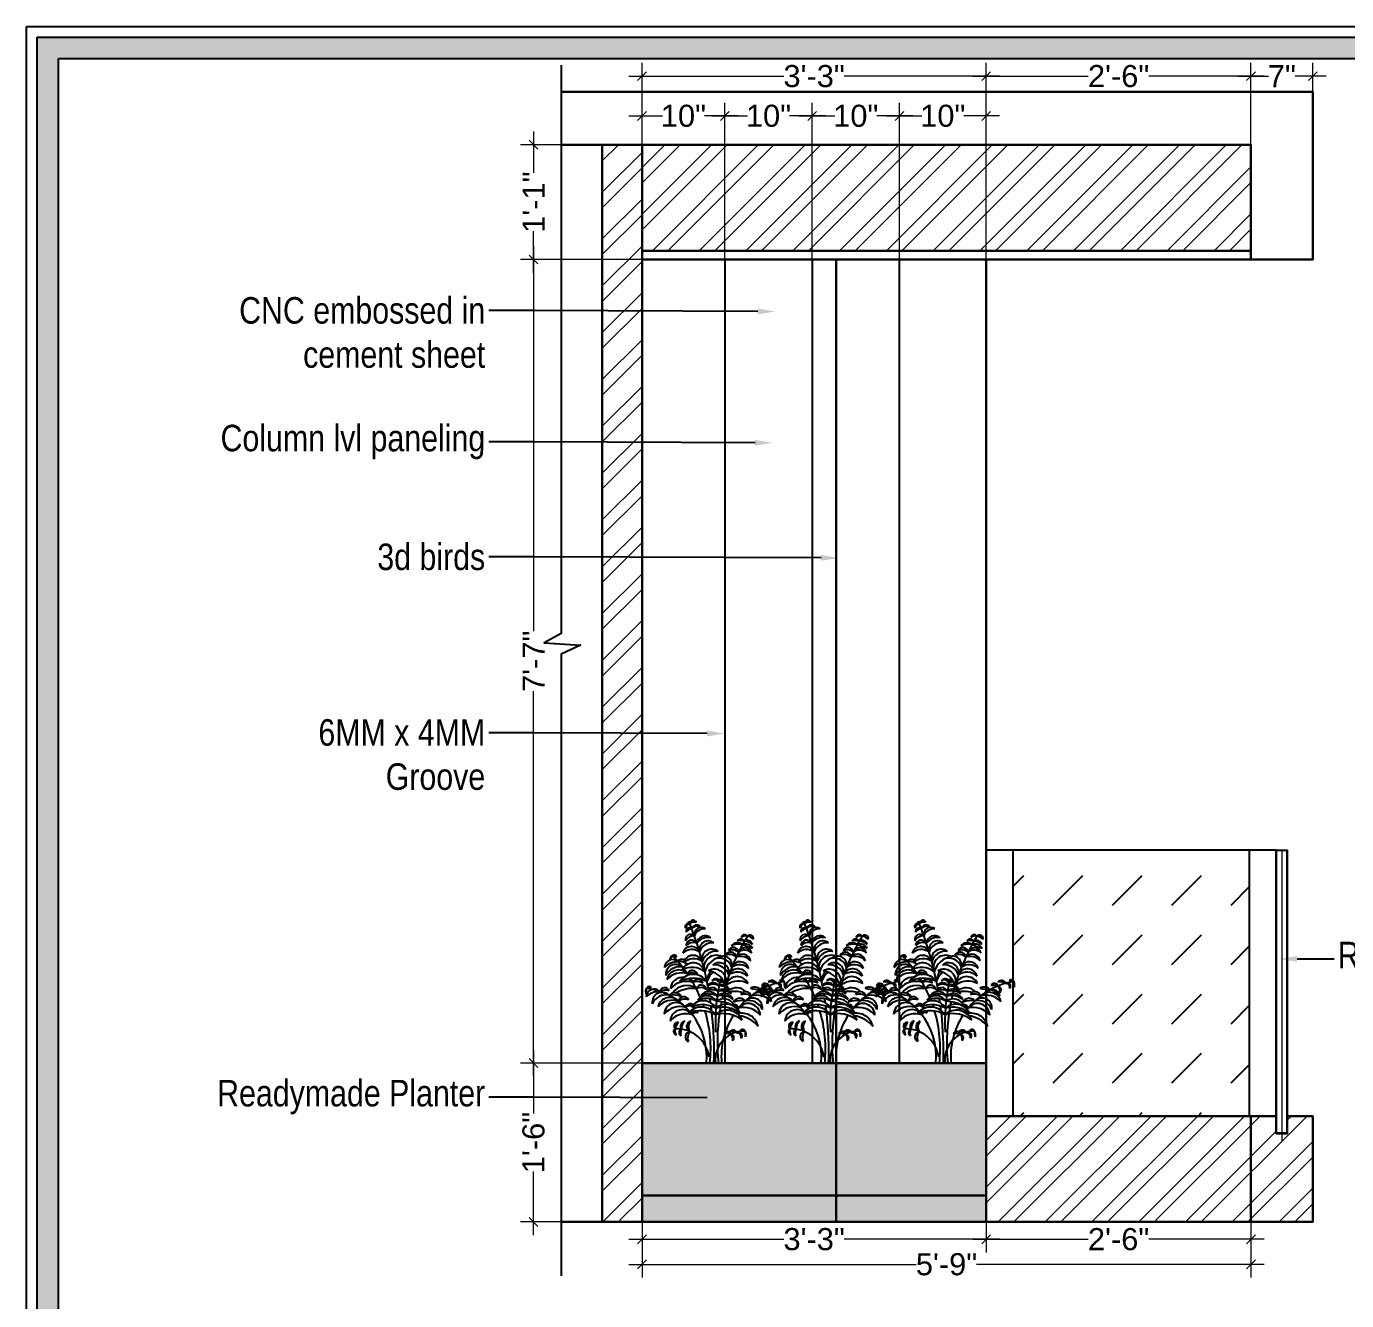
# Model space of a CAD drawing. Header units: millimetres. Extents: x 143362 to 145167, y -178521 to -176194.
# Drawn here: x 143422.7 to 143572.3, y -178404.4 to -178260.1 of the extents above; entities that cross this region are included whole.
import ezdxf
from ezdxf import colors
from ezdxf.entities.mleader import LeaderData, LeaderLine
from ezdxf.math import Vec2, Vec3

# ---------------------------------------------------------------- set-up
doc = ezdxf.new("R2010")
doc.units = ezdxf.units.MM
doc.header["$MEASUREMENT"] = 0
doc.header["$PDMODE"] = 2
for name, pattern in [('DASHDOT2', [12.7, 6.35, -3.175, 0, -3.175]), ('GOST2.303 4', [7, 5, -2, 0]), ('GOST2.303 5', [24, 20, -1.5, 1, -1.5])]:
    doc.linetypes.add(name, pattern=pattern)
doc.layers.get('Defpoints').update_dxf_attribs({"color": 220})
doc.layers.add('AR HATCH-7', color=7, linetype='Continuous')
doc.layers.add('CAY', color=94, linetype='Continuous')
for name, color, linetype, lineweight in [('axis', 40, 'DASHDOT2', 9), ('COLUMN', 1, 'Continuous', 30), ('FURNITURE', 32, 'Continuous', 9), ('FURNITURE-1', 252, 'Continuous', 13), ('GF FALSE CEILING', 6, 'Continuous', 35), ('line 1', 251, 'Continuous', 13), ('NAME PLATE', 7, 'Continuous', 25), ('railing', 250, 'Continuous', 20), ('SECTION ( SLAB PLine )', 104, 'Continuous', 30), ('Text', 7, 'Continuous', 15), ('wall', 7, 'Continuous', 30)]:
    doc.layers.add(name, color=color, linetype=linetype, lineweight=lineweight)
doc.styles.add('Aerial', font='arial.ttf')
doc.styles.add('style4', font='ARIALN.TTF')
doc.dimstyles.new('Cn_BT_9 ( BOLD )', dxfattribs={"dimtxt": 2.5, "dimasz": 1, "dimexe": 1.5, "dimexo": 0, "dimgap": 0.09, "dimtad": 0, "dimdec": 0, "dimzin": 3, "dimdsep": 46, "dimlunit": 4, "dimtxsty": 'Aerial', "dimblk": 'OBLIQUE', "dimcen": 0.09, "dimdle": 1.5, "dimclrd": 1, "dimclre": 1, "dimclrt": 5, "dimadec": 0, "dimazin": 0, "dimtfac": 0.75, "dimtdec": 0, "dimtofl": 0, "dimtmove": 0, "dimatfit": 3, "dimldrblk": 'OBLIQUE', "dimfxl": 0, "dimtolj": 1, "dimtzin": 0, "dimlwd": 15, "dimlwe": 15, "dimarcsym": 0})

# ---------------------------------------------------------------- blocks, each defined once
blk = doc.blocks.new('_Oblique')
at = {"layer": 'wall', "color": 0, "lineweight": -2}
blk.add_line((-0.5, -0.5), (0.5, 0.5), dxfattribs=at)
blk = doc.blocks.new('*D62')
at = {"layer": 'Defpoints', "color": 0, "ltscale": 10, "transparency": 16777216}
for p in [(143492.42, -178395.49), (143531.42, -178395.49), (143531.42, -178397.45)]:
    blk.add_point(p, dxfattribs=at)
at = {"layer": 'FURNITURE', "color": 1, "lineweight": 15, "ltscale": 10, "transparency": 16777216}
for p, q in [((143492.42, -178395.49), (143492.42, -178398.95)), ((143531.42, -178395.49), (143531.42, -178398.95)), ((143490.92, -178397.45), (143508.5, -178397.45)), ((143532.92, -178397.45), (143515.33, -178397.45))]:
    blk.add_line(p, q, dxfattribs=at)
at = {"layer": 'FURNITURE', "color": 1, "lineweight": 15, "ltscale": 10, "transparency": 16777216, "rotation": 180}
blk.add_blockref('_Oblique', (143492.42, -178397.45), dxfattribs=at)
at = {"layer": 'FURNITURE', "color": 1, "lineweight": 15, "ltscale": 10, "transparency": 16777216}
blk.add_blockref('_Oblique', (143531.42, -178397.45), dxfattribs=at)
at = {"layer": 'FURNITURE', "color": 5, "lineweight": 30, "ltscale": 10, "transparency": 16777216, "insert": (143511.92, -178397.45), "char_height": 2.5, "attachment_point": 5, "style": 'Aerial'}
blk.add_mtext('\\A1;3\'-3"', dxfattribs=at)
blk = doc.blocks.new('*D63')
at = {"layer": 'Defpoints', "color": 0, "ltscale": 10, "transparency": 16777216}
for p in [(143531.42, -178395.49), (143561.42, -178395.49), (143561.42, -178397.45)]:
    blk.add_point(p, dxfattribs=at)
at = {"layer": 'FURNITURE', "color": 1, "lineweight": 15, "ltscale": 10, "transparency": 16777216}
for p, q in [((143531.42, -178395.49), (143531.42, -178398.95)), ((143561.42, -178395.49), (143561.42, -178398.95)), ((143529.92, -178397.45), (143542.98, -178397.45)), ((143562.92, -178397.45), (143549.85, -178397.45))]:
    blk.add_line(p, q, dxfattribs=at)
at = {"layer": 'FURNITURE', "color": 1, "lineweight": 15, "ltscale": 10, "transparency": 16777216, "rotation": 180}
blk.add_blockref('_Oblique', (143531.42, -178397.45), dxfattribs=at)
at = {"layer": 'FURNITURE', "color": 1, "lineweight": 15, "ltscale": 10, "transparency": 16777216}
blk.add_blockref('_Oblique', (143561.42, -178397.45), dxfattribs=at)
at = {"layer": 'FURNITURE', "color": 5, "lineweight": 30, "ltscale": 10, "transparency": 16777216, "insert": (143546.42, -178397.45), "char_height": 2.5, "attachment_point": 5, "style": 'Aerial'}
blk.add_mtext('\\A1;2\'-6"', dxfattribs=at)
blk = doc.blocks.new('*D64')
at = {"layer": 'Defpoints', "color": 0, "ltscale": 10, "transparency": 16777216}
for p in [(143501.81, -178270.23), (143492.42, -178286.49), (143501.81, -178286.49)]:
    blk.add_point(p, dxfattribs=at)
at = {"layer": 'FURNITURE', "color": 1, "lineweight": 15, "ltscale": 10, "transparency": 16777216}
for p, q in [((143492.42, -178286.49), (143492.42, -178268.73)), ((143501.81, -178286.49), (143501.81, -178268.73)), ((143490.92, -178270.23), (143494.73, -178270.23)), ((143503.31, -178270.23), (143499.49, -178270.23))]:
    blk.add_line(p, q, dxfattribs=at)
at = {"layer": 'FURNITURE', "color": 1, "lineweight": 15, "ltscale": 10, "transparency": 16777216, "rotation": 180}
blk.add_blockref('_Oblique', (143492.42, -178270.23), dxfattribs=at)
at = {"layer": 'FURNITURE', "color": 1, "lineweight": 15, "ltscale": 10, "transparency": 16777216}
blk.add_blockref('_Oblique', (143501.81, -178270.23), dxfattribs=at)
at = {"layer": 'FURNITURE', "color": 5, "lineweight": 30, "ltscale": 10, "transparency": 16777216, "insert": (143497.11, -178270.23), "char_height": 2.5, "attachment_point": 5, "style": 'Aerial'}
blk.add_mtext('\\A1;10"', dxfattribs=at)
blk = doc.blocks.new('*D65')
at = {"layer": 'Defpoints', "color": 0, "ltscale": 10, "transparency": 16777216}
for p in [(143511.69, -178270.23), (143501.81, -178286.49), (143511.69, -178286.49)]:
    blk.add_point(p, dxfattribs=at)
at = {"layer": 'FURNITURE', "color": 1, "lineweight": 15, "ltscale": 10, "transparency": 16777216}
for p, q in [((143501.81, -178286.49), (143501.81, -178268.73)), ((143511.69, -178286.49), (143511.69, -178268.73)), ((143500.31, -178270.23), (143504.37, -178270.23)), ((143513.19, -178270.23), (143509.13, -178270.23))]:
    blk.add_line(p, q, dxfattribs=at)
at = {"layer": 'FURNITURE', "color": 1, "lineweight": 15, "ltscale": 10, "transparency": 16777216, "rotation": 180}
blk.add_blockref('_Oblique', (143501.81, -178270.23), dxfattribs=at)
at = {"layer": 'FURNITURE', "color": 1, "lineweight": 15, "ltscale": 10, "transparency": 16777216}
blk.add_blockref('_Oblique', (143511.69, -178270.23), dxfattribs=at)
at = {"layer": 'FURNITURE', "color": 5, "lineweight": 30, "ltscale": 10, "transparency": 16777216, "insert": (143506.75, -178270.23), "char_height": 2.5, "attachment_point": 5, "style": 'Aerial'}
blk.add_mtext('\\A1;10"', dxfattribs=at)
blk = doc.blocks.new('*D66')
at = {"layer": 'Defpoints', "color": 0, "ltscale": 10, "transparency": 16777216}
for p in [(143521.59, -178270.23), (143511.69, -178286.49), (143521.59, -178286.49)]:
    blk.add_point(p, dxfattribs=at)
at = {"layer": 'FURNITURE', "color": 1, "lineweight": 15, "ltscale": 10, "transparency": 16777216}
for p, q in [((143511.69, -178286.49), (143511.69, -178268.73)), ((143521.59, -178286.49), (143521.59, -178268.73)), ((143510.19, -178270.23), (143514.26, -178270.23)), ((143523.09, -178270.23), (143519.02, -178270.23))]:
    blk.add_line(p, q, dxfattribs=at)
at = {"layer": 'FURNITURE', "color": 1, "lineweight": 15, "ltscale": 10, "transparency": 16777216, "rotation": 180}
blk.add_blockref('_Oblique', (143511.69, -178270.23), dxfattribs=at)
at = {"layer": 'FURNITURE', "color": 1, "lineweight": 15, "ltscale": 10, "transparency": 16777216}
blk.add_blockref('_Oblique', (143521.59, -178270.23), dxfattribs=at)
at = {"layer": 'FURNITURE', "color": 5, "lineweight": 30, "ltscale": 10, "transparency": 16777216, "insert": (143516.64, -178270.23), "char_height": 2.5, "attachment_point": 5, "style": 'Aerial'}
blk.add_mtext('\\A1;10"', dxfattribs=at)
blk = doc.blocks.new('*D67')
at = {"layer": 'Defpoints', "color": 0, "ltscale": 10, "transparency": 16777216}
for p in [(143531.42, -178270.23), (143521.59, -178286.49), (143531.42, -178286.49)]:
    blk.add_point(p, dxfattribs=at)
at = {"layer": 'FURNITURE', "color": 1, "lineweight": 15, "ltscale": 10, "transparency": 16777216}
for p, q in [((143521.59, -178286.49), (143521.59, -178268.73)), ((143531.42, -178286.49), (143531.42, -178268.73)), ((143520.09, -178270.23), (143524.12, -178270.23)), ((143532.92, -178270.23), (143528.88, -178270.23))]:
    blk.add_line(p, q, dxfattribs=at)
at = {"layer": 'FURNITURE', "color": 1, "lineweight": 15, "ltscale": 10, "transparency": 16777216, "rotation": 180}
blk.add_blockref('_Oblique', (143521.59, -178270.23), dxfattribs=at)
at = {"layer": 'FURNITURE', "color": 1, "lineweight": 15, "ltscale": 10, "transparency": 16777216}
blk.add_blockref('_Oblique', (143531.42, -178270.23), dxfattribs=at)
at = {"layer": 'FURNITURE', "color": 5, "lineweight": 30, "ltscale": 10, "transparency": 16777216, "insert": (143526.5, -178270.23), "char_height": 2.5, "attachment_point": 5, "style": 'Aerial'}
blk.add_mtext('\\A1;10"', dxfattribs=at)
blk = doc.blocks.new('PLANT6')
at = {"layer": 'CAY', "linetype": 'ByBlock', "lineweight": 25}
blk.add_line((-268.6, 393.4), (-246.6, 379.2), dxfattribs=at)
for centre, radius, start, end in [((-238.9, 642.6), 23.4, 68.50005, 208.61147), ((-218.9, 624.9), 41.1, 106.16032, 170.9512), ((-2509.7, -234), 2450, 10.37182, 21.9389), ((-205.7, 662.3), 24.7, 24.03683, 175.20377), ((-196.6, 608.3), 65.4, 78.17488, 121.06573), ((-181.4, 614.6), 38.6, 52.22698, 157.15934), ((-224.5, 551.7), 36.8, 43.68472, 192.49155), ((-202.8, 511), 66.3, 85.74213, 150.43414), ((-230.3, 606.7), 26.5, 59.66802, 188.42297), ((-206.2, 571), 59.6, 100.41265, 147.67833), ((-167.8, 562.7), 83, 83.06772, 126.31861), ((-150.7, 588.7), 48.5, 50.91536, 193.80242), ((-128.4, 553.4), 73.4, 83.56912, 161.14865), ((-122.2, 519.9), 58.9, 48.69162, 173.65959), ((-102.7, 469.5), 96.5, 78.43398, 143.91723), ((1389.2, -170.9), 1426, 148.4487, 163.18786), ((128.5, 529), 26.5, 23.49084, 152.2458), ((154.2, 562.8), 23.4, 32.32288, 172.43429), ((160, 536.7), 41.1, 69.98315, 134.77402), ((192.7, 559.1), 24.7, 347.85966, 139.0266), ((168.2, 510.1), 65.4, 41.99771, 84.88856), ((-219, 440.9), 62.4, 23.02293, 165.90998), ((-214.8, 387.3), 94.4, 55.67669, 133.25622), ((-216.3, 507.2), 40.5, 28.27313, 177.07996), ((-205.2, 457.7), 72.9, 70.33054, 135.02255), ((-101, 480.2), 62.4, 50.91536, 193.80242), ((-72.2, 434.8), 94.4, 83.56912, 161.14865), ((-75.6, 415.5), 69.3, 50.91536, 193.80242), ((-43.6, 365.1), 104.9, 83.56912, 161.14865), ((55.8, 424.6), 40.5, 7.50755, 156.31438), ((75.7, 459), 36.8, 7.50755, 156.31438), ((69.3, 413.4), 66.3, 49.56495, 114.25697), ((104.8, 473.4), 55.8, 50.9567, 142.04577), ((112.9, 402.4), 117.5, 76.68334, 116.31913), ((126.9, 485.9), 59.6, 64.23548, 111.50116), ((157.1, 445.4), 48.5, 14.73819, 157.62524), ((154.3, 403.6), 73.4, 47.39195, 124.97148), ((160, 462.9), 57.4, 29.27788, 110.37391), ((367.7, 1028.5), 560.1, 246.00302, 253.64877), ((172.6, 506.5), 38.6, 16.04981, 120.98217), ((153, 456.5), 83, 46.89054, 90.14144), ((-350.3, 354.9), 56.9, 46.50806, 177.70197), ((-315.2, 268.4), 127.8, 88.20986, 136.00017), ((-328.9, 309.1), 69.3, 45.39822, 188.28527), ((-464.7, 488.9), 123.2, 318.12348, 336.60701), ((-328.8, 401.9), 44.5, 120.94962, 173.78088), ((-340.3, 423.2), 20.2, 12.52651, 124.04175), ((-1016.8, -215), 933.5, 33.63322, 44.55955), ((-370.9, 346.5), 95.4, 58.20719, 78.36107), ((-285.1, 358.9), 53, 68.48833, 125.8552), ((-330.3, 222.1), 180.3, 71.36598, 85.50565), ((-206.3, 304), 84.6, 14.61597, 155.49816), ((-206.7, 371.9), 69.3, 23.02293, 165.90998), ((-202, 312.4), 104.9, 55.67669, 133.25622), ((-46.1, 357.3), 84.6, 61.32719, 202.20938), ((14.7, 289.3), 143.7, 98.05741, 165.47916), ((-23.4, 320.3), 69.3, 346.84575, 129.73281), ((-54.8, 269.5), 104.9, 19.49952, 97.07905), ((4.3, 372.5), 62.4, 346.84575, 129.73281), ((-24, 326.7), 94.4, 19.49952, 97.07905), ((48.6, 374.4), 72.9, 49.56495, 114.25697), ((122.7, 334.5), 62.4, 14.73819, 157.62524), ((119.1, 280.9), 94.4, 47.39195, 124.97148), ((139.3, 390.1), 58.9, 12.51444, 137.48242), ((125.3, 337.9), 96.5, 42.25681, 107.74005), ((-301.9, 255.8), 104.9, 78.05198, 155.63151), ((-308, 254.7), 84.1, 42.51758, 167.48556), ((-288, 180.2), 137.9, 72.25995, 137.74319), ((-278.9, 201), 86.8, 84.42589, 175.33394), ((-205.1, 189.3), 117.9, 35.93894, 144.64871), ((-204.6, 72.8), 208.5, 62.94042, 117.64723), ((-214.1, 213.2), 143.7, 51.34618, 118.76794), ((-211.5, 298.6), 36.8, 10.68449, 159.49131), ((-215.4, 252.7), 66.3, 52.74189, 117.43391), ((-278.9, 201), 86.8, 35.57821, 62.94931), ((-1016.8, -215), 933.5, 22.73083, 32.04098), ((8.2, 257.4), 117.9, 141.86604, 179.46767), ((24.2, 215.8), 140.5, 129.62094, 162.33298), ((-58.5, 259.3), 84.6, 347.88959, 119.32098), ((-118.5, 190.6), 143.7, 27.23973, 82.59076), ((102.3, 207.7), 84.6, 25.15001, 156.82806), ((108.2, 278.1), 69.3, 14.73819, 157.62524), ((104.2, 218.6), 104.9, 47.39195, 124.97148), ((-495, 187.9), 44.5, 149.31807, 202.14932), ((-655.9, 199.9), 123.2, 346.49193, 4.97546), ((-478.7, 147.6), 56.9, 46.50806, 177.70197), ((-443.5, 61.1), 127.8, 88.20986, 136.00017), ((-515.3, 201.3), 20.2, 40.89495, 152.41019), ((-505.7, 119.2), 95.4, 86.57563, 106.72951), ((-595.1, -269), 483.6, 354.77972, 82.6513), ((-406.9, 181.1), 33.6, 20.41872, 166.57721), ((-403.5, 126.5), 72, 67.00619, 119.98974), ((-254.8, 114.2), 145.1, 71.27021, 139.64194), ((-251.6, 111.4), 117.9, 55.52608, 145.48173), ((-212, 1.8), 208.5, 82.52756, 122.11549), ((-173.8, 238.7), 36.8, 10.68449, 159.49131), ((-177.7, 192.7), 66.3, 52.74189, 117.43391), ((-150.4, 195.7), 36.8, 10.68449, 159.49131), ((-154.4, 149.7), 66.3, 52.74189, 117.43391), ((-97.5, 116.7), 70.7, 32.62406, 141.33382), ((-73.2, 170.9), 44.8, 24.49788, 146.90872), ((-78.3, 103.1), 97.8, 62.03394, 109.37265), ((-65, 201.6), 47.2, 32.62406, 141.33382), ((-67.4, 155.1), 83.4, 59.62553, 114.33234), ((-2509.7, -234), 2450, 9.90596, 10.17785), ((-47.7, 241.4), 35.4, 50.73465, 141.33382), ((-49.6, 206.5), 62.6, 70.98418, 114.33234), ((1203.2, -25.2), 1254.1, 167.52704, 183.23365), ((-14.6, 251.6), 20.2, 63.24256, 174.75781), ((25.5, 179.4), 95.4, 108.92324, 129.07712), ((7.9, 146.5), 58.9, 24.35553, 133.06529), ((-3.5, 89.3), 104.3, 51.35701, 106.06381), ((1.6, 190.2), 45.6, 19.98945, 126.07918), ((-18.8, 123.4), 103.8, 52.49154, 93.57709), ((-4.9, 240.9), 20.2, 63.24256, 174.75781), ((35.1, 168.7), 95.4, 108.92324, 129.07712), ((1203.2, -25.2), 1254.1, 166.83374, 167.07636), ((-6.9, 258.6), 11.1, 1.54553, 170.8062), ((110.1, 321.8), 123.2, 210.6773, 229.16083), ((-13.7, 218.2), 44.5, 13.50344, 66.33469), ((1389.2, -170.9), 1426, 165.23043, 166.01565), ((1389.2, -170.9), 1426, 164.0715, 164.71247), ((111.2, 117), 143.7, 61.88023, 125.43296), ((97.6, 115.5), 97.8, 48.04732, 124.05657), ((85.6, 20.6), 168, 71.44892, 101.42961), ((525.1, -267.9), 534.4, 100.0111, 141.7818), ((162.1, 150.3), 36.8, 7.50755, 156.31438), ((225.7, 162.3), 57.4, 42.02988, 123.12592), ((303.5, 759.7), 560.1, 258.75502, 266.40077), ((279.4, 146), 55.8, 10.35802, 101.44709), ((239.3, 86.8), 117.5, 36.08466, 75.72045), ((297.2, 220.1), 24.7, 10.241, 161.40794), ((293.2, 165.5), 65.4, 64.37905, 107.2699), ((346.7, 229.3), 35.9, 26.13976, 137.07136), ((336.1, 157.6), 97.4, 63.92679, 99.28432), ((320, 201.1), 23.4, 306.17479, 86.28621), ((294.3, 193.7), 41.1, 343.83506, 48.62593), ((389.2, 226.2), 21.5, 312.38856, 118.48749), ((375.6, 216.5), 28.8, 347.57654, 83.29951), ((414.3, 249), 20.2, 27.58981, 139.10505), ((404.7, 166.9), 95.4, 73.27049, 93.42437), ((554.9, 247.6), 123.2, 175.02454, 193.50807), ((394, 235.6), 44.5, 337.85068, 30.68193), ((-424, 112.4), 69.3, 45.39822, 188.28527), ((-397, 59.1), 104.9, 78.05198, 155.63151), ((-369.6, 63.1), 84.1, 42.51758, 167.48556), ((-349.7, -11.4), 137.9, 72.25995, 137.74319), ((-324.8, 26), 84.6, 36.99126, 177.87345), ((-335.3, 126.9), 53, 30.58155, 138.85634), ((-348.6, -16.6), 180.3, 70.9311, 98.50679), ((-264.7, 69.5), 66.3, 65.74303, 130.43505), ((-271.1, 115.1), 36.8, 23.68563, 172.49245), ((-227.4, 72.5), 30.1, 47.27522, 171.50547), ((-136.1, 23), 100.8, 28.13794, 145.81993), ((-142.1, -91.4), 187.7, 59.62553, 114.33234), ((-111.9, 75.8), 82.5, 32.62406, 141.33382), ((-116.2, -5.7), 146, 59.62553, 114.33234), ((-101.2, 46.9), 125.1, 59.62553, 114.33234), ((-1016.8, -215), 933.5, 21.24257, 22.08179), ((-1016.8, -215), 933.5, 18.29226, 19.47473), ((-2509.7, -234), 2450, 9.14994, 9.53462), ((-2509.7, -234), 2450, 8.05231, 8.72347), ((25.2, -7), 106.1, 24.35553, 133.06529), ((7.2, 54.3), 82.5, 18.28276, 126.99252), ((-55.1, -145), 265.6, 58.01116, 87.26412), ((10.4, 103.2), 70.7, 24.35553, 133.06529), ((-3.3, 34.6), 125.1, 51.35701, 106.06381), ((1389.2, -170.9), 1426, 168.38336, 169.36705), ((1389.2, -170.9), 1426, 166.59939, 167.56507), ((121.4, 87.6), 53, 41.14366, 149.41845), ((134.6, -55.9), 180.3, 81.49321, 109.0689), ((81.7, 66), 30.1, 8.49453, 96.05226), ((179.1, 19.5), 84.6, 2.12655, 143.00875), ((155.6, 104.7), 66.3, 49.56495, 114.25697), ((210, 73.1), 69.3, 351.71473, 134.60178), ((183, 19.8), 104.9, 24.36849, 101.94802), ((260.6, 98.3), 84.1, 12.51444, 137.48242), ((240.6, 23.8), 137.9, 42.25681, 107.74005), ((-297.4, -61), 143.7, 73.72147, 141.14323), ((-281.5, -25.8), 86.8, 35.57821, 175.33394), ((-257.5, -112.7), 145.1, 71.27021, 139.64194), ((-231.4, 52.9), 35.3, 25.62517, 136.98562), ((-149.2, -38.4), 117.9, 32.62406, 141.33382), ((-155.3, -154.8), 208.5, 59.62553, 114.33234), ((-193.6, 34.8), 20, 144.01357, 210.16648), ((-188.7, 17.8), 23.3, 49.87718, 162.75225), ((-227.4, 72.5), 30.1, 353.52918, 28.41744), ((-193.6, 34.8), 20, 2.46296, 58.83727), ((-1016.8, -215), 933.5, 353.97693, 16.56208), ((-2509.7, -234), 2450, 6.7654, 7.50406), ((-2509.7, -234), 2450, 358.1531, 6.36486), ((30.6, -61), 117.9, 24.35553, 133.06529), ((7.8, -175.2), 208.5, 51.35701, 106.06381), ((4.7, -109.8), 187.7, 51.35701, 106.06381), ((1389.2, -170.9), 1426, 171.85886, 185.71977), ((1389.2, -170.9), 1426, 169.99825, 171.27948), ((525.1, -267.9), 534.4, 147.16911, 184.83694), ((81.7, 66), 30.1, 168.94461, 194.47976), ((85.7, 46.4), 35.3, 138.49274, 159.95991), ((81.7, 66), 30.1, 122.04243, 122.93988), ((86.9, -188), 208.5, 91.88962, 93.26556), ((85.7, 46.4), 35.3, 43.01438, 93.62114), ((525.1, -267.9), 534.4, 143.07881, 144.64535), ((134.4, -81.7), 117.9, 11.55728, 105.41227), ((151.7, -67.5), 143.7, 38.85677, 106.27853), ((86.9, -188), 208.5, 38.55875, 81.42242), ((-319.9, -92.2), 23.4, 121.42617, 261.53759), ((-315.6, -53.8), 24.7, 76.96296, 228.12989), ((-293.8, -86.9), 41.1, 159.08644, 223.87732), ((-267.1, -79.1), 65.4, 131.101, 173.99185), ((-325, -306.1), 234, 8.40728, 91.73873), ((-279.1, -99.3), 26.5, 112.59414, 241.34909), ((-236.1, -101.6), 59.6, 153.33877, 200.60445), ((-255.9, -55.5), 38.6, 105.1531, 210.08546), ((-206.2, -76), 83, 135.99383, 179.24473), ((-213.5, -57.1), 38.8, 103.84148, 246.72854), ((-180.2, -59.9), 58.8, 136.49525, 214.07477), ((150.8, -291.6), 202.1, 87.93921, 186.08754), ((33.5, -116.5), 24.7, 10.241, 161.40794), ((72.6, -118.6), 35.9, 26.13976, 137.07136), ((140.1, -99), 20.2, 27.58981, 139.10505), ((130.6, -181), 95.4, 73.27049, 93.42437), ((280.7, -100.3), 123.2, 175.02454, 193.50807), ((119.8, -112.3), 44.5, 337.85068, 30.68193), ((-224.6, -129.4), 36.8, 96.61084, 245.41767), ((-179.1, -136.6), 66.3, 138.66825, 203.36026), ((29.5, -171.2), 65.4, 64.37905, 107.2699), ((62, -190.3), 97.4, 63.92679, 99.28432), ((56.2, -135.5), 23.4, 306.17479, 86.28621), ((30.6, -143), 41.1, 343.83506, 48.62593), ((115, -121.7), 21.5, 312.38856, 118.48749), ((101.4, -131.4), 28.8, 347.57654, 83.29951)]:
    blk.add_arc(centre, radius, start, end, dxfattribs=at)
blk = doc.blocks.new('*D68')
at = {"layer": 'Defpoints', "color": 0, "ltscale": 10, "transparency": 16777216}
for p in [(143492.42, -178377.49), (143480.13, -178395.49), (143492.42, -178395.49)]:
    blk.add_point(p, dxfattribs=at)
at = {"layer": 'FURNITURE', "color": 1, "lineweight": 15, "ltscale": 10, "transparency": 16777216}
for p, q in [((143480.13, -178375.99), (143480.13, -178383.19)), ((143492.42, -178377.49), (143478.63, -178377.49)), ((143480.13, -178396.99), (143480.13, -178389.78)), ((143492.42, -178395.49), (143478.63, -178395.49))]:
    blk.add_line(p, q, dxfattribs=at)
for p, rotation in [((143480.13, -178377.49), 90), ((143480.13, -178395.49), 270)]:
    blk.add_blockref('_Oblique', p, dxfattribs=dict(at, rotation=rotation))
at = {"layer": 'FURNITURE', "color": 5, "lineweight": 30, "ltscale": 10, "transparency": 16777216, "insert": (143480.13, -178386.49), "char_height": 2.5, "attachment_point": 5, "rotation": 90, "style": 'Aerial'}
blk.add_mtext('\\A1;1\'-6"', dxfattribs=at)
blk = doc.blocks.new('*D69')
at = {"layer": 'Defpoints', "color": 0, "ltscale": 10, "transparency": 16777216}
for p in [(143480.13, -178286.49), (143492.42, -178286.49), (143492.42, -178377.49)]:
    blk.add_point(p, dxfattribs=at)
at = {"layer": 'FURNITURE', "color": 1, "lineweight": 15, "ltscale": 10, "transparency": 16777216}
for p, q in [((143480.13, -178284.99), (143480.13, -178328.59)), ((143492.42, -178286.49), (143478.63, -178286.49)), ((143480.13, -178378.99), (143480.13, -178335.39)), ((143492.42, -178377.49), (143478.63, -178377.49))]:
    blk.add_line(p, q, dxfattribs=at)
for p, rotation in [((143480.13, -178286.49), 90), ((143480.13, -178377.49), 270)]:
    blk.add_blockref('_Oblique', p, dxfattribs=dict(at, rotation=rotation))
at = {"layer": 'FURNITURE', "color": 5, "lineweight": 30, "ltscale": 10, "transparency": 16777216, "insert": (143480.13, -178331.99), "char_height": 2.5, "attachment_point": 5, "rotation": 90, "style": 'Aerial'}
blk.add_mtext('\\A1;7\'-7"', dxfattribs=at)
blk = doc.blocks.new('*D70')
at = {"layer": 'Defpoints', "color": 0, "ltscale": 10, "transparency": 16777216}
for p in [(143480.13, -178273.49), (143483.24, -178273.49), (143492.42, -178286.49)]:
    blk.add_point(p, dxfattribs=at)
at = {"layer": 'FURNITURE', "color": 1, "lineweight": 15, "ltscale": 10, "transparency": 16777216}
for p, q in [((143480.13, -178271.99), (143480.13, -178276.69)), ((143483.24, -178273.49), (143478.63, -178273.49)), ((143480.13, -178287.99), (143480.13, -178283.28)), ((143492.42, -178286.49), (143478.63, -178286.49))]:
    blk.add_line(p, q, dxfattribs=at)
for p, rotation in [((143480.13, -178273.49), 90), ((143480.13, -178286.49), 270)]:
    blk.add_blockref('_Oblique', p, dxfattribs=dict(at, rotation=rotation))
at = {"layer": 'FURNITURE', "color": 5, "lineweight": 30, "ltscale": 10, "transparency": 16777216, "insert": (143480.13, -178279.99), "char_height": 2.5, "attachment_point": 5, "rotation": 90, "style": 'Aerial'}
blk.add_mtext('\\A1;1\'-1"', dxfattribs=at)
blk = doc.blocks.new('*D71')
at = {"layer": 'Defpoints', "color": 0, "ltscale": 10, "transparency": 16777216}
for p in [(143561.42, -178265.73), (143561.42, -178273.49), (143531.42, -178286.49)]:
    blk.add_point(p, dxfattribs=at)
at = {"layer": 'FURNITURE', "color": 1, "lineweight": 15, "ltscale": 10, "transparency": 16777216}
for p, q in [((143531.42, -178286.49), (143531.42, -178264.23)), ((143561.42, -178273.49), (143561.42, -178264.23)), ((143529.92, -178265.73), (143542.98, -178265.73)), ((143562.92, -178265.73), (143549.85, -178265.73))]:
    blk.add_line(p, q, dxfattribs=at)
at = {"layer": 'FURNITURE', "color": 1, "lineweight": 15, "ltscale": 10, "transparency": 16777216, "rotation": 180}
blk.add_blockref('_Oblique', (143531.42, -178265.73), dxfattribs=at)
at = {"layer": 'FURNITURE', "color": 1, "lineweight": 15, "ltscale": 10, "transparency": 16777216}
blk.add_blockref('_Oblique', (143561.42, -178265.73), dxfattribs=at)
at = {"layer": 'FURNITURE', "color": 5, "lineweight": 30, "ltscale": 10, "transparency": 16777216, "insert": (143546.42, -178265.73), "char_height": 2.5, "attachment_point": 5, "style": 'Aerial'}
blk.add_mtext('\\A1;2\'-6"', dxfattribs=at)
blk = doc.blocks.new('*D72')
at = {"layer": 'Defpoints', "color": 0, "ltscale": 10, "transparency": 16777216}
for p in [(143568.42, -178265.73), (143561.42, -178273.49), (143568.42, -178273.49)]:
    blk.add_point(p, dxfattribs=at)
at = {"layer": 'FURNITURE', "color": 1, "lineweight": 15, "ltscale": 10, "transparency": 16777216}
for p, q in [((143561.42, -178273.49), (143561.42, -178264.23)), ((143568.42, -178273.49), (143568.42, -178264.23)), ((143559.92, -178265.73), (143563.4, -178265.73)), ((143569.92, -178265.73), (143566.43, -178265.73))]:
    blk.add_line(p, q, dxfattribs=at)
at = {"layer": 'FURNITURE', "color": 1, "lineweight": 15, "ltscale": 10, "transparency": 16777216, "rotation": 180}
blk.add_blockref('_Oblique', (143561.42, -178265.73), dxfattribs=at)
at = {"layer": 'FURNITURE', "color": 1, "lineweight": 15, "ltscale": 10, "transparency": 16777216}
blk.add_blockref('_Oblique', (143568.42, -178265.73), dxfattribs=at)
at = {"layer": 'FURNITURE', "color": 5, "lineweight": 30, "ltscale": 10, "transparency": 16777216, "insert": (143564.92, -178265.73), "char_height": 2.5, "attachment_point": 5, "style": 'Aerial'}
blk.add_mtext('\\A1;7"', dxfattribs=at)
blk = doc.blocks.new('*D73')
at = {"layer": 'Defpoints', "color": 0, "ltscale": 10, "transparency": 16777216}
for p in [(143492.42, -178265.73), (143492.42, -178273.49), (143531.42, -178286.49)]:
    blk.add_point(p, dxfattribs=at)
at = {"layer": 'FURNITURE', "color": 1, "lineweight": 15, "ltscale": 10, "transparency": 16777216}
for p, q in [((143492.42, -178273.49), (143492.42, -178264.23)), ((143531.42, -178286.49), (143531.42, -178264.23)), ((143490.92, -178265.73), (143508.5, -178265.73)), ((143532.92, -178265.73), (143515.33, -178265.73))]:
    blk.add_line(p, q, dxfattribs=at)
at = {"layer": 'FURNITURE', "color": 1, "lineweight": 15, "ltscale": 10, "transparency": 16777216, "rotation": 180}
blk.add_blockref('_Oblique', (143492.42, -178265.73), dxfattribs=at)
at = {"layer": 'FURNITURE', "color": 1, "lineweight": 15, "ltscale": 10, "transparency": 16777216}
blk.add_blockref('_Oblique', (143531.42, -178265.73), dxfattribs=at)
at = {"layer": 'FURNITURE', "color": 5, "lineweight": 30, "ltscale": 10, "transparency": 16777216, "insert": (143511.92, -178265.73), "char_height": 2.5, "attachment_point": 5, "style": 'Aerial'}
blk.add_mtext('\\A1;3\'-3"', dxfattribs=at)
blk = doc.blocks.new('*D76')
at = {"layer": 'Defpoints', "color": 0, "ltscale": 10, "transparency": 16777216}
for p in [(143492.42, -178395.49), (143561.42, -178395.49), (143561.42, -178400.29)]:
    blk.add_point(p, dxfattribs=at)
at = {"layer": 'FURNITURE', "color": 1, "lineweight": 15, "ltscale": 10, "transparency": 16777216}
for p, q in [((143492.42, -178395.49), (143492.42, -178401.79)), ((143561.42, -178395.49), (143561.42, -178401.79)), ((143490.92, -178400.29), (143523.5, -178400.29)), ((143562.92, -178400.29), (143530.33, -178400.29))]:
    blk.add_line(p, q, dxfattribs=at)
at = {"layer": 'FURNITURE', "color": 1, "lineweight": 15, "ltscale": 10, "transparency": 16777216, "rotation": 180}
blk.add_blockref('_Oblique', (143492.42, -178400.29), dxfattribs=at)
at = {"layer": 'FURNITURE', "color": 1, "lineweight": 15, "ltscale": 10, "transparency": 16777216}
blk.add_blockref('_Oblique', (143561.42, -178400.29), dxfattribs=at)
at = {"layer": 'FURNITURE', "color": 5, "lineweight": 30, "ltscale": 10, "transparency": 16777216, "insert": (143526.92, -178400.29), "char_height": 2.5, "attachment_point": 5, "style": 'Aerial'}
blk.add_mtext('\\A1;5\'-9"', dxfattribs=at)
blk = doc.blocks.new('LAYOUT FILE')
at = {"layer": 'NAME PLATE', "true_color": 0xd39e00}
h = blk.add_hatch(color=42, dxfattribs=at)
h.paths.add_polyline_path([(3346889.83, -513806.18), (3346889.83, -514260.7), (3347535.56, -514260.7), (3347535.56, -513806.18)])
h.paths.add_polyline_path([(3346894.36, -513810.71), (3347531.03, -513810.71), (3347531.03, -514256.17), (3346894.36, -514256.17)], flags=16)
at = {"layer": 'NAME PLATE', "color": 42, "true_color": 0xd39e00}
for points in [[(3346887.56, -513803.91), (3347537.83, -513803.91), (3347537.83, -514262.96), (3346887.56, -514262.96)], [(3346889.83, -513806.18), (3347535.56, -513806.18), (3347535.56, -514260.7), (3346889.83, -514260.7)], [(3346894.36, -513810.71), (3347531.03, -513810.71), (3347531.03, -514256.17), (3346894.36, -514256.17)]]:
    blk.add_lwpolyline(points, close=True, dxfattribs=at)

msp = doc.modelspace()

# ---------------------------------------------------------------- hatches: boundary and pattern name
at = {"layer": 'AR HATCH-7', "lineweight": 0, "true_color": 0x939598, "transparency": 33554687}
h = msp.add_hatch(dxfattribs=at)
h.set_pattern_fill('ANSI32', color=252, scale=10)
h.set_pattern_definition([(45, (8970.6458, 5131.4513), (-2.65165043, 2.65165043), []), (45, (8972.4135, 5131.4513), (-2.65165043, 2.65165043), [])])
h.paths.add_polyline_path([(143492.42, -178273.49), (143487.92, -178273.49), (143487.92, -178395.49), (143492.42, -178395.49)])
at = {"layer": 'AR HATCH-7', "lineweight": 25, "ltscale": 10, "true_color": 0x7aafdf}
h = msp.add_hatch(dxfattribs=at)
h.set_pattern_fill('DASH', color=143, scale=38, angle=45)
h.set_pattern_definition([(45, (-3386.4563, -2589.118), (0, 6.71751442), [4.75, -4.75])])
h.paths.add_polyline_path([(143561.27, -178353.39), (143534.42, -178353.39), (143534.42, -178383.49), (143561.27, -178383.49)])
h.paths.add_polyline_path([(143534.59, -178368.89, -0.080822), (143534.54, -178368.25, 0.088168), (143534.01, -178368.19, -0.52914), (143534.54, -178368.25, -0.234637)], flags=17)
at = {"layer": 'AR HATCH-7', "lineweight": 30, "ltscale": 10, "true_color": 0xcbc7b9}
h = msp.add_hatch(color=9, dxfattribs=at)
h.dxf.hatch_style = 1
h.paths.add_polyline_path([(143531.42, -178392.49), (143531.42, -178377.49), (143492.42, -178377.49), (143492.42, -178392.49)])
h.paths.add_polyline_path([(143492.42, -178392.49), (143492.42, -178395.49), (143531.42, -178395.49), (143531.42, -178392.49)])
at = {"layer": 'AR HATCH-7', "lineweight": 0, "true_color": 0x939598, "transparency": 33554687}
h = msp.add_hatch(dxfattribs=at)
h.set_pattern_fill('ANSI32', color=252, scale=10)
h.set_pattern_definition([(45, (-3466.264, -2582.618), (-2.65165043, 2.65165043), []), (45, (-3464.4964, -2582.618), (-2.65165043, 2.65165043), [])])
h.paths.add_polyline_path([(143565.56, -178383.49), (143565.56, -178385.49), (143564.27, -178385.49), (143564.27, -178383.49), (143531.42, -178383.49), (143531.42, -178395.49), (143568.42, -178395.49), (143568.42, -178383.49)])
at = {"layer": 'FURNITURE-1', "lineweight": 0, "transparency": 33554687}
h = msp.add_hatch(dxfattribs=at)
h.set_pattern_fill('ANSI32', color=6, scale=10)
h.set_pattern_definition([(45, (8970.6458, 5124.4513), (-2.65165043, 2.65165043), []), (45, (8972.4135, 5124.4513), (-2.65165043, 2.65165043), [])])
h.paths.add_polyline_path([(143561.42, -178285.49), (143561.42, -178273.49), (143492.42, -178273.49), (143492.42, -178285.49)])

# ---------------------------------------------------------------- linework, layer by layer
at = {"layer": 'axis', "linetype": 'GOST2.303 5', "ltscale": 10}
msp.add_line((143564.92, -178353.39), (143564.92, -178386.35), dxfattribs=at)
at = {"layer": 'COLUMN'}
for points in [[(143561.42, -178286.49), (143568.42, -178286.49), (143568.42, -178267.49), (143483.24, -178267.49)], [(143531.42, -178286.49), (143561.42, -178286.49), (143561.42, -178273.49), (143492.42, -178273.49), (143492.42, -178286.49), (143514.42, -178286.49)], [(143514.42, -178286.49), (143514.42, -178395.49), (143531.42, -178395.49), (143531.42, -178286.49)]]:
    msp.add_lwpolyline(points, dxfattribs=at)
at = {"layer": 'FURNITURE', "color": 251, "lineweight": 25, "ltscale": 10, "true_color": 0x636466}
for p, q in [((143501.81, -178286.49), (143501.81, -178377.49)), ((143511.69, -178286.49), (143511.69, -178377.49)), ((143521.57, -178286.49), (143521.57, -178377.49))]:
    msp.add_line(p, q, dxfattribs=at)
at = {"layer": 'FURNITURE', "lineweight": 30, "ltscale": 10}
msp.add_line((143531.42, -178392.49), (143492.42, -178392.49), dxfattribs=at)
at = {"layer": 'FURNITURE', "color": 252, "lineweight": 25, "true_color": 0x939598, "transparency": 33554687}
msp.add_lwpolyline([(143483.24, -178264.49), (143483.24, -178328.85), (143481.32, -178329.91), (143485.43, -178330.16), (143483.24, -178331.18), (143483.24, -178401.58)], dxfattribs=at)
at = {"layer": 'FURNITURE', "lineweight": 30, "ltscale": 10}
msp.add_lwpolyline([(143531.42, -178377.49), (143492.42, -178377.49), (143492.42, -178395.49), (143531.42, -178395.49)], close=True, dxfattribs=at)
at = {"layer": 'GF FALSE CEILING', "lineweight": 30}
for p, q in [((143492.42, -178285.49), (143561.42, -178285.49)), ((143492.42, -178286.49), (143561.42, -178286.49))]:
    msp.add_line(p, q, dxfattribs=at)
at = {"layer": 'line 1', "linetype": 'GOST2.303 4', "ltscale": 10}
for p, q in [((143564.35, -178385.4), (143564.35, -178353.39)), ((143565.48, -178385.4), (143565.48, -178353.39)), ((143565.48, -178385.4), (143564.35, -178385.4))]:
    msp.add_line(p, q, dxfattribs=at)
at = {"layer": 'railing', "lineweight": 25, "ltscale": 25}
for p, q in [((143534.42, -178353.39), (143531.42, -178353.39)), ((143564.27, -178353.39), (143561.27, -178353.39)), ((143564.27, -178385.49), (143564.27, -178353.39)), ((143564.27, -178353.39), (143565.56, -178353.39)), ((143565.56, -178385.49), (143565.56, -178353.39)), ((143565.56, -178385.49), (143564.27, -178385.49))]:
    msp.add_line(p, q, dxfattribs=at)
msp.add_lwpolyline([(143534.42, -178383.49), (143561.27, -178383.49), (143561.27, -178353.39), (143534.42, -178353.39)], close=True, dxfattribs=at)
at = {"layer": 'SECTION ( SLAB PLine )', "color": 1}
for p, q in [((143483.24, -178273.49), (143492.42, -178273.49)), ((143568.42, -178395.49), (143483.24, -178395.49))]:
    msp.add_line(p, q, dxfattribs=at)
at = {"layer": 'wall', "lineweight": 30}
for p, q in [((143487.92, -178273.49), (143487.92, -178395.49)), ((143492.42, -178273.49), (143492.42, -178395.49)), ((143561.42, -178383.49), (143531.42, -178383.49))]:
    msp.add_line(p, q, dxfattribs=at)
msp.add_lwpolyline([(143564.27, -178383.49), (143561.42, -178383.49), (143561.42, -178395.49), (143568.42, -178395.49), (143568.42, -178383.49), (143565.56, -178383.49)], dxfattribs=at)

# ---------------------------------------------------------------- block references
at = {"layer": 'CAY', "xscale": 0.01616937716557668, "yscale": 0.01616937716557668, "zscale": 0.01616937716557668}
for p in [(143501.55, -178372.43), (143514.55, -178372.43), (143527.55, -178372.43)]:
    msp.add_blockref('PLANT6', p, dxfattribs=at)
at = {"layer": 'NAME PLATE', "lineweight": 0, "xscale": 0.535382353728937, "yscale": 0.535382353728937, "zscale": 0.535382353728937}
msp.add_blockref('LAYOUT FILE', (-1648441.88, 96821.46, 0.13), dxfattribs=at)

# ---------------------------------------------------------------- dimensions: what is measured, and where the dimension line sits
at = {"layer": 'FURNITURE', "lineweight": 30, "ltscale": 10}
for base, p1, p2, picture, middle in [((143492.42, -178265.73), (143531.42, -178286.49), (143492.42, -178273.49), '*D73', (143511.92, -178265.73)), ((143561.42, -178265.73), (143531.42, -178286.49), (143561.42, -178273.49), '*D71', (143546.42, -178265.73)), ((143568.42, -178265.73), (143561.42, -178273.49), (143568.42, -178273.49), '*D72', (143564.92, -178265.73)), ((143511.69, -178270.23), (143501.81, -178286.49), (143511.69, -178286.49), '*D65', (143506.75, -178270.23)), ((143521.59, -178270.23), (143511.69, -178286.49), (143521.59, -178286.49), '*D66', (143516.64, -178270.23)), ((143531.42, -178270.23), (143521.59, -178286.49), (143531.42, -178286.49), '*D67', (143526.5, -178270.23)), ((143561.42, -178397.45), (143531.42, -178395.49), (143561.42, -178395.49), '*D63', (143546.42, -178397.45))]:
    dim = msp.add_linear_dim(base=base, p1=p1, p2=p2, dimstyle='Cn_BT_9 ( BOLD )', override={"dimtmove": 1}, dxfattribs=at)
    dim.commit()
    dim.dimension.update_dxf_attribs({"geometry": picture, "text_midpoint": middle})
dim = msp.add_linear_dim(base=(143501.81, -178270.23), p1=(143492.42, -178286.49), p2=(143501.81, -178286.49), text='10"', dimstyle='Cn_BT_9 ( BOLD )', dxfattribs=at)
dim.commit()
dim.dimension.update_dxf_attribs({"geometry": '*D64', "text_midpoint": (143497.11, -178270.23)})
for base, p1, p2, picture, middle in [((143480.13, -178273.49), (143492.42, -178286.49), (143483.24, -178273.49), '*D70', (143480.13, -178279.99)), ((143480.13, -178286.49), (143492.42, -178377.49), (143492.42, -178286.49), '*D69', (143480.13, -178331.99))]:
    dim = msp.add_linear_dim(base=base, p1=p1, p2=p2, angle=90, dimstyle='Cn_BT_9 ( BOLD )', override={"dimtmove": 1}, dxfattribs=at)
    dim.commit()
    dim.dimension.update_dxf_attribs({"geometry": picture, "text_midpoint": middle})
dim = msp.add_linear_dim(base=(143480.13, -178395.49), p1=(143492.42, -178377.49), p2=(143492.42, -178395.49), angle=90, dimstyle='Cn_BT_9 ( BOLD )', dxfattribs=at)
dim.commit()
dim.dimension.update_dxf_attribs({"geometry": '*D68', "text_midpoint": (143480.13, -178386.49)})
for base, p2, picture, middle in [((143531.42, -178397.45), (143531.42, -178395.49), '*D62', (143511.92, -178397.45)), ((143561.42, -178400.29), (143561.42, -178395.49), '*D76', (143526.92, -178400.29))]:
    dim = msp.add_linear_dim(base=base, p1=(143492.42, -178395.49), p2=p2, dimstyle='Cn_BT_9 ( BOLD )', dxfattribs=at)
    dim.commit()
    dim.dimension.update_dxf_attribs({"geometry": picture, "text_midpoint": middle})

# ---------------------------------------------------------------- leaders
at = {"layer": 'Text', "color": 1, "lineweight": 0, "ltscale": 20}
ml = msp.add_multileader_mtext('Standard', dxfattribs=at)
ml.set_content('CNC embossed in \\Pcement sheet', color=1, style='style4')
ml.set_leader_properties()
ml.build(insert=Vec2(0, 0))
ml.multileader.update_dxf_attribs({"dogleg_length": 2.02, "arrow_head_size": 2})
ctx = ml.context
ctx.base_point, ctx.char_height, ctx.arrow_head_size, ctx.landing_gap_size, ctx.plane_origin = Vec3(143446.77, -178292.27), 3, 2, 0.4, Vec3(143529.28, -178292.27)
ctx.text_align_type = 2
notes = []
notes.append((ctx, [(0, (1, 1, 0), (143480.07, -178292.27), (-1, 0), 5.02, [(0, [(143507.55, -178292.38)], 0, [])])]))
ctx.mtext.insert, ctx.mtext.alignment = Vec3(143474.65, -178290.75), 3
ml = msp.add_multileader_mtext('Standard', dxfattribs=at)
ml.set_content('Column lvl paneling ', color=1, style='style4')
ml.set_leader_properties()
ml.build(insert=Vec2(0, 0))
ml.multileader.update_dxf_attribs({"dogleg_length": 2.02, "arrow_head_size": 2})
ctx = ml.context
ctx.base_point, ctx.char_height, ctx.arrow_head_size, ctx.landing_gap_size, ctx.plane_origin = Vec3(143444.66, -178307.15), 3, 2, 0.4, Vec3(143529.28, -178307.15)
ctx.text_align_type = 2
notes.append((ctx, [(0, (1, 1, 0), (143480.07, -178307.15), (-1, 0), 5.02, [(0, [(143507.22, -178307.25)], 0, [])])]))
ctx.mtext.insert, ctx.mtext.alignment = Vec3(143474.65, -178305.21), 3
ml = msp.add_multileader_mtext('Standard', dxfattribs=at)
ml.set_content('3d birds', color=1, style='style4')
ml.set_leader_properties()
ml.build(insert=Vec2(0, 0))
ml.multileader.update_dxf_attribs({"dogleg_length": 2.02, "arrow_head_size": 2})
ctx = ml.context
ctx.base_point, ctx.char_height, ctx.arrow_head_size, ctx.landing_gap_size, ctx.plane_origin = Vec3(143462.29, -178320.18), 3, 2, 0.4, Vec3(143529.28, -178320.18)
ctx.text_align_type = 2
notes.append((ctx, [(0, (1, 1, 0), (143480.07, -178320.18), (-1, 0), 5.02, [(0, [(143514.7, -178320.29)], 0, [])])]))
ctx.mtext.insert, ctx.mtext.alignment = Vec3(143474.65, -178318.66), 3
ml = msp.add_multileader_mtext('Standard', dxfattribs=at)
ml.set_content('6MM x 4MM\\PGroove ', color=1, style='style4')
ml.set_leader_properties()
ml.build(insert=Vec2(0, 0))
ml.multileader.update_dxf_attribs({"dogleg_length": 2.02, "arrow_head_size": 2})
ctx = ml.context
ctx.base_point, ctx.char_height, ctx.arrow_head_size, ctx.landing_gap_size, ctx.plane_origin = Vec3(143455.72, -178340.08), 3, 2, 0.4, Vec3(143541.28, -178340.08)
ctx.text_align_type = 2
notes.append((ctx, [(0, (1, 1, 0), (143480.07, -178340.08), (-1, 0), 5.02, [(0, [(143501.81, -178340.18)], 0, [])])]))
ctx.mtext.insert, ctx.mtext.alignment = Vec3(143474.65, -178338.55), 3
ml = msp.add_multileader_mtext('Standard', dxfattribs=at)
ml.set_content('Railing', color=1, style='style4')
ml.set_leader_properties()
ml.build(insert=Vec2(0, 0))
ml.multileader.update_dxf_attribs({"dogleg_length": 2.02, "arrow_head_size": 2})
ctx = ml.context
ctx.base_point, ctx.char_height, ctx.arrow_head_size, ctx.landing_gap_size, ctx.plane_origin = Vec3(143570.85, -178365.7), 3, 2, 0.4, Vec3(143519.39, -178365.7)
notes.append((ctx, [(0, (1, 1, 0), (143568.82, -178365.7), (1, 0), 2.02, [(0, [(143564.64, -178365.7)], 0, [])])]))
ctx.mtext.insert = Vec3(143571.25, -178363.76)
ml = msp.add_multileader_mtext('Standard', dxfattribs=at)
ml.set_content('Readymade Planter', color=1, style='style4')
ml.set_leader_properties()
ml.build(insert=Vec2(0, 0))
ml.multileader.update_dxf_attribs({"dogleg_length": 2.02, "arrow_head_size": 2})
ctx = ml.context
ctx.base_point, ctx.char_height, ctx.arrow_head_size, ctx.landing_gap_size, ctx.plane_origin = Vec3(143444.09, -178381.34), 3, 2, 0.4, Vec3(143541.28, -178381.34)
ctx.text_align_type = 2
notes.append((ctx, [(0, (1, 1, 0), (143480.07, -178381.34), (-1, 0), 5.02, [(0, [(143501.81, -178381.45)], 0, [])])]))
ctx.mtext.insert, ctx.mtext.alignment = Vec3(143474.65, -178379.4), 3
for ctx, leaders in notes:
    for number, flags, end, landing, length, lines in leaders:
        leader = LeaderData()
        leader.index, (leader.has_last_leader_line, leader.has_dogleg_vector, leader.attachment_direction) = number, flags
        leader.last_leader_point, leader.dogleg_vector, leader.dogleg_length = Vec3(end), Vec3(landing), length
        for number, points, colour, breaks in lines:
            line = LeaderLine()
            line.index, line.vertices, line.color, line.breaks = number, Vec3.list(points), colors.encode_raw_color(colour), breaks
            leader.lines.append(line)
        ctx.leaders.append(leader)

doc.saveas('drawing.dxf')
